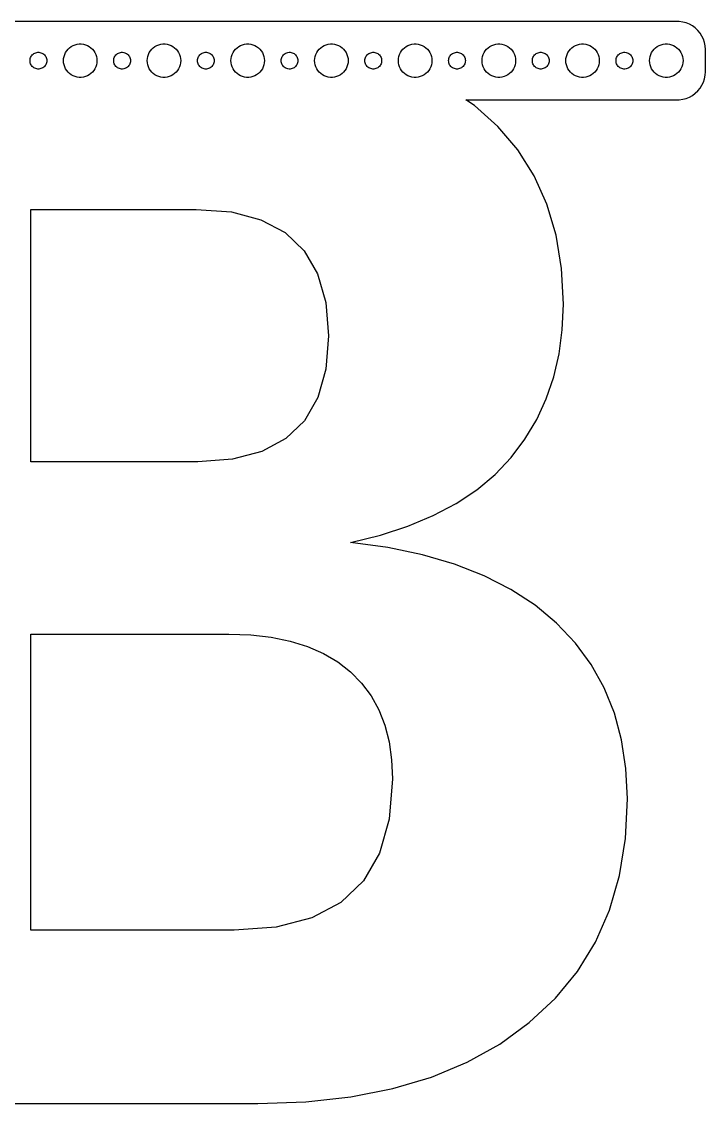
# Model space of a CAD drawing. Header units: metres. Extents: x -97 to 97, y -187 to 7.
# Drawn here: x -25.5 to 97, y -186.8 to 7 of the extents above; entities that cross this region are included whole.
import ezdxf

# ---------------------------------------------------------------- set-up
doc = ezdxf.new("R2010")
doc.units = ezdxf.units.M

msp = doc.modelspace()

# ---------------------------------------------------------------- linework, layer by layer
for p, q in [((92.3139, 6.99013), (-92.3139, 6.99013)), ((92.9369, 6.91142), (92.3139, 6.99013)), ((93.5451, 6.75528), (92.9369, 6.91142)), ((94.1289, 6.52412), (93.5451, 6.75528)), ((94.6791, 6.22163), (94.1289, 6.52412)), ((95.1871, 5.85255), (94.6791, 6.22163)), ((95.6448, 5.42273), (95.1871, 5.85255)), ((96.0451, 4.93892), (95.6448, 5.42273)), ((96.3815, 4.40877), (96.0451, 4.93892)), ((96.6489, 3.84062), (96.3815, 4.40877)), ((-17.427, 1.76335), (-17.1869, 2.05363)), ((-17.1869, 2.05363), (-16.9123, 2.31154)), ((-16.9123, 2.31154), (-16.6075, 2.53297)), ((-16.6075, 2.53297), (-16.2773, 2.71448)), ((-16.2773, 2.71448), (-15.927, 2.85316)), ((-15.927, 2.85316), (-15.5621, 2.94685)), ((-15.5621, 2.94685), (-15.1884, 2.99408)), ((-15.1884, 2.99408), (-14.8116, 2.99408)), ((-14.8116, 2.99408), (-14.4379, 2.94685)), ((-14.4379, 2.94685), (-14.0729, 2.85316)), ((-14.0729, 2.85316), (-13.7227, 2.71448)), ((-13.7227, 2.71448), (-13.3925, 2.53297)), ((-13.3925, 2.53297), (-13.0877, 2.31154)), ((-13.0877, 2.31154), (-12.8131, 2.05363)), ((-12.8131, 2.05363), (-12.5729, 1.76335)), ((-2.42705, 1.76335), (-2.1869, 2.05363)), ((-2.1869, 2.05363), (-1.91226, 2.31154)), ((-1.91226, 2.31154), (-1.60747, 2.53297)), ((-1.60747, 2.53297), (-1.27733, 2.71448)), ((-1.27733, 2.71448), (-0.927048, 2.85316)), ((-0.927048, 2.85316), (-0.562134, 2.94685)), ((-0.562134, 2.94685), (-0.18837, 2.99408)), ((-0.18837, 2.99408), (0.18837, 2.99408)), ((0.18837, 2.99408), (0.562134, 2.94685)), ((0.562134, 2.94685), (0.927048, 2.85316)), ((0.927048, 2.85316), (1.27733, 2.71448)), ((1.27733, 2.71448), (1.60747, 2.53297)), ((1.60747, 2.53297), (1.91226, 2.31154)), ((1.91226, 2.31154), (2.1869, 2.05363)), ((2.1869, 2.05363), (2.42705, 1.76335)), ((12.5729, 1.76335), (12.8131, 2.05363)), ((12.8131, 2.05363), (13.0877, 2.31154)), ((13.0877, 2.31154), (13.3925, 2.53297)), ((13.3925, 2.53297), (13.7227, 2.71448)), ((13.7227, 2.71448), (14.0729, 2.85316)), ((14.0729, 2.85316), (14.4379, 2.94685)), ((14.4379, 2.94685), (14.8116, 2.99408)), ((14.8116, 2.99408), (15.1884, 2.99408)), ((15.1884, 2.99408), (15.5621, 2.94685)), ((15.5621, 2.94685), (15.927, 2.85316)), ((15.927, 2.85316), (16.2773, 2.71448)), ((16.2773, 2.71448), (16.6075, 2.53297)), ((16.6075, 2.53297), (16.9123, 2.31154)), ((16.9123, 2.31154), (17.1869, 2.05363)), ((17.1869, 2.05363), (17.427, 1.76335)), ((27.5729, 1.76335), (27.8131, 2.05363)), ((27.8131, 2.05363), (28.0877, 2.31154)), ((28.0877, 2.31154), (28.3925, 2.53297)), ((28.3925, 2.53297), (28.7227, 2.71448)), ((28.7227, 2.71448), (29.0729, 2.85316)), ((29.0729, 2.85316), (29.4379, 2.94685)), ((29.4379, 2.94685), (29.8116, 2.99408)), ((29.8116, 2.99408), (30.1884, 2.99408)), ((30.1884, 2.99408), (30.5621, 2.94685)), ((30.5621, 2.94685), (30.927, 2.85316)), ((30.927, 2.85316), (31.2773, 2.71448)), ((31.2773, 2.71448), (31.6075, 2.53297)), ((31.6075, 2.53297), (31.9123, 2.31154)), ((31.9123, 2.31154), (32.1869, 2.05363)), ((32.1869, 2.05363), (32.427, 1.76335)), ((42.5729, 1.76335), (42.8131, 2.05363)), ((42.8131, 2.05363), (43.0877, 2.31154)), ((43.0877, 2.31154), (43.3925, 2.53297)), ((43.3925, 2.53297), (43.7227, 2.71448)), ((43.7227, 2.71448), (44.0729, 2.85316)), ((44.0729, 2.85316), (44.4379, 2.94685)), ((44.4379, 2.94685), (44.8116, 2.99408)), ((44.8116, 2.99408), (45.1884, 2.99408)), ((45.1884, 2.99408), (45.5621, 2.94685)), ((45.5621, 2.94685), (45.927, 2.85316)), ((45.927, 2.85316), (46.2773, 2.71448)), ((46.2773, 2.71448), (46.6075, 2.53297)), ((46.6075, 2.53297), (46.9123, 2.31154)), ((46.9123, 2.31154), (47.1869, 2.05363)), ((47.1869, 2.05363), (47.427, 1.76335)), ((57.5729, 1.76335), (57.8131, 2.05363)), ((57.8131, 2.05363), (58.0877, 2.31154)), ((58.0877, 2.31154), (58.3925, 2.53297)), ((58.3925, 2.53297), (58.7227, 2.71448)), ((58.7227, 2.71448), (59.0729, 2.85316)), ((59.0729, 2.85316), (59.4379, 2.94685)), ((59.4379, 2.94685), (59.8116, 2.99408)), ((59.8116, 2.99408), (60.1884, 2.99408)), ((60.1884, 2.99408), (60.5621, 2.94685)), ((60.5621, 2.94685), (60.927, 2.85316)), ((60.927, 2.85316), (61.2773, 2.71448)), ((61.2773, 2.71448), (61.6075, 2.53297)), ((61.6075, 2.53297), (61.9123, 2.31154)), ((61.9123, 2.31154), (62.1869, 2.05363)), ((62.1869, 2.05363), (62.427, 1.76335)), ((72.573, 1.76335), (72.8131, 2.05363)), ((72.8131, 2.05363), (73.0877, 2.31154)), ((73.0877, 2.31154), (73.3925, 2.53297)), ((73.3925, 2.53297), (73.7227, 2.71448)), ((73.7227, 2.71448), (74.073, 2.85316)), ((74.073, 2.85316), (74.4379, 2.94685)), ((74.4379, 2.94685), (74.8116, 2.99408)), ((74.8116, 2.99408), (75.1884, 2.99408)), ((75.1884, 2.99408), (75.5621, 2.94685)), ((75.5621, 2.94685), (75.927, 2.85316)), ((75.927, 2.85316), (76.2773, 2.71448)), ((76.2773, 2.71448), (76.6075, 2.53297)), ((76.6075, 2.53297), (76.9123, 2.31154)), ((76.9123, 2.31154), (77.1869, 2.05363)), ((77.1869, 2.05363), (77.427, 1.76335)), ((87.573, 1.76335), (87.8131, 2.05363)), ((87.8131, 2.05363), (88.0877, 2.31154)), ((88.0877, 2.31154), (88.3925, 2.53297)), ((88.3925, 2.53297), (88.7227, 2.71448)), ((88.7227, 2.71448), (89.073, 2.85316)), ((89.073, 2.85316), (89.4379, 2.94685)), ((89.4379, 2.94685), (89.8116, 2.99408)), ((89.8116, 2.99408), (90.1884, 2.99408)), ((90.1884, 2.99408), (90.5621, 2.94685)), ((90.5621, 2.94685), (90.927, 2.85316)), ((90.927, 2.85316), (91.2773, 2.71448)), ((91.2773, 2.71448), (91.6075, 2.53297)), ((91.6075, 2.53297), (91.9123, 2.31154)), ((91.9123, 2.31154), (92.1869, 2.05363)), ((92.1869, 2.05363), (92.427, 1.76335)), ((96.8429, 3.24344), (96.6489, 3.84062)), ((96.9606, 2.62666), (96.8429, 3.24344)), ((97, 2), (96.9606, 2.62666)), ((97, -2), (97, 2)), ((-24, 0), (-23.9882, 0.187988)), ((-23.9882, -0.187988), (-24, 0)), ((-23.9882, 0.187988), (-23.9529, 0.373032)), ((-23.9529, 0.373032), (-23.8947, 0.552185)), ((-23.8947, 0.552185), (-23.8145, 0.722626)), ((-23.8145, 0.722626), (-23.7135, 0.881668)), ((-23.7135, 0.881668), (-23.5934, 1.02681)), ((-23.5934, 1.02681), (-23.4561, 1.15576)), ((-23.4561, 1.15576), (-23.3037, 1.26648)), ((-23.3037, 1.26648), (-23.1387, 1.35724)), ((-23.1387, 1.35724), (-22.9635, 1.42657)), ((-22.9635, 1.42657), (-22.7811, 1.47342)), ((-22.7811, 1.47342), (-22.5942, 1.49704)), ((-22.5942, 1.49704), (-22.4058, 1.49704)), ((-22.4058, 1.49704), (-22.2189, 1.47342)), ((-22.2189, 1.47342), (-22.0365, 1.42657)), ((-22.0365, 1.42657), (-21.8613, 1.35724)), ((-21.8613, 1.35724), (-21.6963, 1.26648)), ((-21.6963, 1.26648), (-21.5439, 1.15576)), ((-21.5439, 1.15576), (-21.4065, 1.02681)), ((-21.4065, 1.02681), (-21.2865, 0.881668)), ((-21.2865, 0.881668), (-21.1855, 0.722626)), ((-21.1855, 0.722626), (-21.1053, 0.552185)), ((-21.1053, 0.552185), (-21.0471, 0.373032)), ((-21.0471, 0.373032), (-21.0118, 0.187988)), ((-21.0118, 0.187988), (-21, 0)), ((-21, 0), (-21.0118, -0.187988)), ((-18, 0), (-17.9763, 0.375992)), ((-17.9763, -0.375992), (-18, 0)), ((-17.9763, 0.375992), (-17.9057, 0.746063)), ((-17.9057, 0.746063), (-17.7893, 1.10437)), ((-17.7893, 1.10437), (-17.6289, 1.44525)), ((-17.6289, 1.44525), (-17.427, 1.76335)), ((-12.5729, 1.76335), (-12.3711, 1.44525)), ((-12.3711, 1.44525), (-12.2107, 1.10437)), ((-12.2107, 1.10437), (-12.0942, 0.746063)), ((-12.0942, 0.746063), (-12.0237, 0.375992)), ((-12.0237, 0.375992), (-12, 0)), ((-12, 0), (-12.0237, -0.375992)), ((-9, 0), (-8.98816, 0.187988)), ((-8.98816, -0.187988), (-9, 0)), ((-8.98816, 0.187988), (-8.95287, 0.373032)), ((-8.95287, 0.373032), (-8.89465, 0.552185)), ((-8.89465, 0.552185), (-8.81445, 0.722626)), ((-8.81445, 0.722626), (-8.71352, 0.881668)), ((-8.71352, 0.881668), (-8.59344, 1.02681)), ((-8.59344, 1.02681), (-8.45613, 1.15576)), ((-8.45613, 1.15576), (-8.30373, 1.26648)), ((-8.30373, 1.26648), (-8.13866, 1.35724)), ((-8.13866, 1.35724), (-7.96352, 1.42657)), ((-7.96352, 1.42657), (-7.78107, 1.47342)), ((-7.78107, 1.47342), (-7.59418, 1.49704)), ((-7.59418, 1.49704), (-7.40581, 1.49704)), ((-7.40581, 1.49704), (-7.21892, 1.47342)), ((-7.21892, 1.47342), (-7.03647, 1.42657)), ((-7.03647, 1.42657), (-6.86133, 1.35724)), ((-6.86133, 1.35724), (-6.69626, 1.26648)), ((-6.69626, 1.26648), (-6.54385, 1.15576)), ((-6.54385, 1.15576), (-6.40654, 1.02681)), ((-6.40654, 1.02681), (-6.28647, 0.881668)), ((-6.28647, 0.881668), (-6.18553, 0.722626)), ((-6.18553, 0.722626), (-6.10533, 0.552185)), ((-6.10533, 0.552185), (-6.04712, 0.373032)), ((-6.04712, 0.373032), (-6.01183, 0.187988)), ((-6.01183, 0.187988), (-6, 0)), ((-6, 0), (-6.01183, -0.187988)), ((-3, 0), (-2.97633, 0.375992)), ((-2.97633, -0.375992), (-3, 0)), ((-2.97633, 0.375992), (-2.90575, 0.746063)), ((-2.90575, 0.746063), (-2.78932, 1.10437)), ((-2.78932, 1.10437), (-2.62891, 1.44525)), ((-2.62891, 1.44525), (-2.42705, 1.76335)), ((2.42705, 1.76335), (2.62891, 1.44525)), ((2.62891, 1.44525), (2.78932, 1.10437)), ((2.78932, 1.10437), (2.90575, 0.746063)), ((2.90575, 0.746063), (2.97633, 0.375992)), ((2.97633, 0.375992), (3, 0)), ((3, 0), (2.97633, -0.375992)), ((6, 0), (6.01183, 0.187988)), ((6.01183, -0.187988), (6, 0)), ((6.01183, 0.187988), (6.04712, 0.373032)), ((6.04712, 0.373032), (6.10533, 0.552185)), ((6.10533, 0.552185), (6.18553, 0.722626)), ((6.18553, 0.722626), (6.28647, 0.881668)), ((6.28647, 0.881668), (6.40654, 1.02681)), ((6.40654, 1.02681), (6.54385, 1.15576)), ((6.54385, 1.15576), (6.69626, 1.26648)), ((6.69626, 1.26648), (6.86133, 1.35724)), ((6.86133, 1.35724), (7.03647, 1.42657)), ((7.03647, 1.42657), (7.21892, 1.47342)), ((7.21892, 1.47342), (7.40581, 1.49704)), ((7.40581, 1.49704), (7.59418, 1.49704)), ((7.59418, 1.49704), (7.78107, 1.47342)), ((7.78107, 1.47342), (7.96352, 1.42657)), ((7.96352, 1.42657), (8.13866, 1.35724)), ((8.13866, 1.35724), (8.30373, 1.26648)), ((8.30373, 1.26648), (8.45613, 1.15576)), ((8.45613, 1.15576), (8.59344, 1.02681)), ((8.59344, 1.02681), (8.71352, 0.881668)), ((8.71352, 0.881668), (8.81445, 0.722626)), ((8.81445, 0.722626), (8.89465, 0.552185)), ((8.89465, 0.552185), (8.95287, 0.373032)), ((8.95287, 0.373032), (8.98816, 0.187988)), ((8.98816, 0.187988), (9, 0)), ((9, 0), (8.98816, -0.187988)), ((12, 0), (12.0237, 0.375992)), ((12.0237, -0.375992), (12, 0)), ((12.0237, 0.375992), (12.0942, 0.746063)), ((12.0942, 0.746063), (12.2107, 1.10437)), ((12.2107, 1.10437), (12.3711, 1.44525)), ((12.3711, 1.44525), (12.5729, 1.76335)), ((17.427, 1.76335), (17.6289, 1.44525)), ((17.6289, 1.44525), (17.7893, 1.10437)), ((17.7893, 1.10437), (17.9057, 0.746063)), ((17.9057, 0.746063), (17.9763, 0.375992)), ((17.9763, 0.375992), (18, 0)), ((18, 0), (17.9763, -0.375992)), ((21, 0), (21.0118, 0.187988)), ((21.0118, -0.187988), (21, 0)), ((21.0118, 0.187988), (21.0471, 0.373032)), ((21.0471, 0.373032), (21.1053, 0.552185)), ((21.1053, 0.552185), (21.1855, 0.722626)), ((21.1855, 0.722626), (21.2865, 0.881668)), ((21.2865, 0.881668), (21.4065, 1.02681)), ((21.4065, 1.02681), (21.5439, 1.15576)), ((21.5439, 1.15576), (21.6963, 1.26648)), ((21.6963, 1.26648), (21.8613, 1.35724)), ((21.8613, 1.35724), (22.0365, 1.42657)), ((22.0365, 1.42657), (22.2189, 1.47342)), ((22.2189, 1.47342), (22.4058, 1.49704)), ((22.4058, 1.49704), (22.5942, 1.49704)), ((22.5942, 1.49704), (22.7811, 1.47342)), ((22.7811, 1.47342), (22.9635, 1.42657)), ((22.9635, 1.42657), (23.1387, 1.35724)), ((23.1387, 1.35724), (23.3037, 1.26648)), ((23.3037, 1.26648), (23.4561, 1.15576)), ((23.4561, 1.15576), (23.5934, 1.02681)), ((23.5934, 1.02681), (23.7135, 0.881668)), ((23.7135, 0.881668), (23.8145, 0.722626)), ((23.8145, 0.722626), (23.8947, 0.552185)), ((23.8947, 0.552185), (23.9529, 0.373032)), ((23.9529, 0.373032), (23.9882, 0.187988)), ((23.9882, 0.187988), (24, 0)), ((24, 0), (23.9882, -0.187988)), ((27, 0), (27.0237, 0.375992)), ((27.0237, -0.375992), (27, 0)), ((27.0237, 0.375992), (27.0942, 0.746063)), ((27.0942, 0.746063), (27.2107, 1.10437)), ((27.2107, 1.10437), (27.3711, 1.44525)), ((27.3711, 1.44525), (27.5729, 1.76335)), ((32.427, 1.76335), (32.6289, 1.44525)), ((32.6289, 1.44525), (32.7893, 1.10437)), ((32.7893, 1.10437), (32.9057, 0.746063)), ((32.9057, 0.746063), (32.9763, 0.375992)), ((32.9763, 0.375992), (33, 0)), ((33, 0), (32.9763, -0.375992)), ((36, 0), (36.0118, 0.187988)), ((36.0118, -0.187988), (36, 0)), ((36.0118, 0.187988), (36.0471, 0.373032)), ((36.0471, 0.373032), (36.1053, 0.552185)), ((36.1053, 0.552185), (36.1855, 0.722626)), ((36.1855, 0.722626), (36.2865, 0.881668)), ((36.2865, 0.881668), (36.4065, 1.02681)), ((36.4065, 1.02681), (36.5439, 1.15576)), ((36.5439, 1.15576), (36.6963, 1.26648)), ((36.6963, 1.26648), (36.8613, 1.35724)), ((36.8613, 1.35724), (37.0365, 1.42657)), ((37.0365, 1.42657), (37.2189, 1.47342)), ((37.2189, 1.47342), (37.4058, 1.49704)), ((37.4058, 1.49704), (37.5942, 1.49704)), ((37.5942, 1.49704), (37.7811, 1.47342)), ((37.7811, 1.47342), (37.9635, 1.42657)), ((37.9635, 1.42657), (38.1387, 1.35724)), ((38.1387, 1.35724), (38.3037, 1.26648)), ((38.3037, 1.26648), (38.4561, 1.15576)), ((38.4561, 1.15576), (38.5934, 1.02681)), ((38.5934, 1.02681), (38.7135, 0.881668)), ((38.7135, 0.881668), (38.8145, 0.722626)), ((38.8145, 0.722626), (38.8947, 0.552185)), ((38.8947, 0.552185), (38.9529, 0.373032)), ((38.9529, 0.373032), (38.9882, 0.187988)), ((38.9882, 0.187988), (39, 0)), ((39, 0), (38.9882, -0.187988)), ((42, 0), (42.0237, 0.375992)), ((42.0237, -0.375992), (42, 0)), ((42.0237, 0.375992), (42.0942, 0.746063)), ((42.0942, 0.746063), (42.2107, 1.10437)), ((42.2107, 1.10437), (42.3711, 1.44525)), ((42.3711, 1.44525), (42.5729, 1.76335)), ((47.427, 1.76335), (47.6289, 1.44525)), ((47.6289, 1.44525), (47.7893, 1.10437)), ((47.7893, 1.10437), (47.9057, 0.746063)), ((47.9057, 0.746063), (47.9763, 0.375992)), ((47.9763, 0.375992), (48, 0)), ((48, 0), (47.9763, -0.375992)), ((51, 0), (51.0118, 0.187988)), ((51.0118, -0.187988), (51, 0)), ((51.0118, 0.187988), (51.0471, 0.373032)), ((51.0471, 0.373032), (51.1053, 0.552185)), ((51.1053, 0.552185), (51.1855, 0.722626)), ((51.1855, 0.722626), (51.2865, 0.881668)), ((51.2865, 0.881668), (51.4065, 1.02681)), ((51.4065, 1.02681), (51.5439, 1.15576)), ((51.5439, 1.15576), (51.6963, 1.26648)), ((51.6963, 1.26648), (51.8613, 1.35724)), ((51.8613, 1.35724), (52.0365, 1.42657)), ((52.0365, 1.42657), (52.2189, 1.47342)), ((52.2189, 1.47342), (52.4058, 1.49704)), ((52.4058, 1.49704), (52.5942, 1.49704)), ((52.5942, 1.49704), (52.7811, 1.47342)), ((52.7811, 1.47342), (52.9635, 1.42657)), ((52.9635, 1.42657), (53.1387, 1.35724)), ((53.1387, 1.35724), (53.3037, 1.26648)), ((53.3037, 1.26648), (53.4561, 1.15576)), ((53.4561, 1.15576), (53.5934, 1.02681)), ((53.5934, 1.02681), (53.7135, 0.881668)), ((53.7135, 0.881668), (53.8145, 0.722626)), ((53.8145, 0.722626), (53.8947, 0.552185)), ((53.8947, 0.552185), (53.9529, 0.373032)), ((53.9529, 0.373032), (53.9882, 0.187988)), ((53.9882, 0.187988), (54, 0)), ((54, 0), (53.9882, -0.187988)), ((57, 0), (57.0237, 0.375992)), ((57.0237, -0.375992), (57, 0)), ((57.0237, 0.375992), (57.0942, 0.746063)), ((57.0942, 0.746063), (57.2107, 1.10437)), ((57.2107, 1.10437), (57.3711, 1.44525)), ((57.3711, 1.44525), (57.5729, 1.76335)), ((62.427, 1.76335), (62.6289, 1.44525)), ((62.6289, 1.44525), (62.7893, 1.10437)), ((62.7893, 1.10437), (62.9057, 0.746063)), ((62.9057, 0.746063), (62.9763, 0.375992)), ((62.9763, 0.375992), (63, 0)), ((63, 0), (62.9763, -0.375992)), ((66, 0), (66.0118, 0.187988)), ((66.0118, -0.187988), (66, 0)), ((66.0118, 0.187988), (66.0471, 0.373032)), ((66.0471, 0.373032), (66.1053, 0.552185)), ((66.1053, 0.552185), (66.1855, 0.722626)), ((66.1855, 0.722626), (66.2865, 0.881668)), ((66.2865, 0.881668), (66.4065, 1.02681)), ((66.4065, 1.02681), (66.5439, 1.15576)), ((66.5439, 1.15576), (66.6963, 1.26648)), ((66.6963, 1.26648), (66.8613, 1.35724)), ((66.8613, 1.35724), (67.0365, 1.42657)), ((67.0365, 1.42657), (67.2189, 1.47342)), ((67.2189, 1.47342), (67.4058, 1.49704)), ((67.4058, 1.49704), (67.5942, 1.49704)), ((67.5942, 1.49704), (67.7811, 1.47342)), ((67.7811, 1.47342), (67.9635, 1.42657)), ((67.9635, 1.42657), (68.1387, 1.35724)), ((68.1387, 1.35724), (68.3037, 1.26648)), ((68.3037, 1.26648), (68.4561, 1.15576)), ((68.4561, 1.15576), (68.5934, 1.02681)), ((68.5934, 1.02681), (68.7135, 0.881668)), ((68.7135, 0.881668), (68.8145, 0.722626)), ((68.8145, 0.722626), (68.8947, 0.552185)), ((68.8947, 0.552185), (68.9529, 0.373032)), ((68.9529, 0.373032), (68.9882, 0.187988)), ((68.9882, 0.187988), (69, 0)), ((69, 0), (68.9882, -0.187988)), ((72, 0), (72.0237, 0.375992)), ((72.0237, -0.375992), (72, 0)), ((72.0237, 0.375992), (72.0943, 0.746063)), ((72.0943, 0.746063), (72.2107, 1.10437)), ((72.2107, 1.10437), (72.3711, 1.44525)), ((72.3711, 1.44525), (72.573, 1.76335)), ((77.427, 1.76335), (77.6289, 1.44525)), ((77.6289, 1.44525), (77.7893, 1.10437)), ((77.7893, 1.10437), (77.9057, 0.746063)), ((77.9057, 0.746063), (77.9763, 0.375992)), ((77.9763, 0.375992), (78, 0)), ((78, 0), (77.9763, -0.375992)), ((81, 0), (81.0118, 0.187988)), ((81.0118, -0.187988), (81, 0)), ((81.0118, 0.187988), (81.0471, 0.373032)), ((81.0471, 0.373032), (81.1053, 0.552185)), ((81.1053, 0.552185), (81.1855, 0.722626)), ((81.1855, 0.722626), (81.2865, 0.881668)), ((81.2865, 0.881668), (81.4065, 1.02681)), ((81.4065, 1.02681), (81.5439, 1.15576)), ((81.5439, 1.15576), (81.6963, 1.26648)), ((81.6963, 1.26648), (81.8613, 1.35724)), ((81.8613, 1.35724), (82.0365, 1.42657)), ((82.0365, 1.42657), (82.2189, 1.47342)), ((82.2189, 1.47342), (82.4058, 1.49704)), ((82.4058, 1.49704), (82.5942, 1.49704)), ((82.5942, 1.49704), (82.7811, 1.47342)), ((82.7811, 1.47342), (82.9635, 1.42657)), ((82.9635, 1.42657), (83.1387, 1.35724)), ((83.1387, 1.35724), (83.3037, 1.26648)), ((83.3037, 1.26648), (83.4561, 1.15576)), ((83.4561, 1.15576), (83.5934, 1.02681)), ((83.5934, 1.02681), (83.7135, 0.881668)), ((83.7135, 0.881668), (83.8145, 0.722626)), ((83.8145, 0.722626), (83.8947, 0.552185)), ((83.8947, 0.552185), (83.9529, 0.373032)), ((83.9529, 0.373032), (83.9882, 0.187988)), ((83.9882, 0.187988), (84, 0)), ((84, 0), (83.9882, -0.187988)), ((87, 0), (87.0237, 0.375992)), ((87.0237, -0.375992), (87, 0)), ((87.0237, 0.375992), (87.0943, 0.746063)), ((87.0943, 0.746063), (87.2107, 1.10437)), ((87.2107, 1.10437), (87.3711, 1.44525)), ((87.3711, 1.44525), (87.573, 1.76335)), ((92.427, 1.76335), (92.6289, 1.44525)), ((92.6289, 1.44525), (92.7893, 1.10437)), ((92.7893, 1.10437), (92.9057, 0.746063)), ((92.9057, 0.746063), (92.9763, 0.375992)), ((92.9763, 0.375992), (93, 0)), ((93, 0), (92.9763, -0.375992)), ((-23.9529, -0.373032), (-23.9882, -0.187988)), ((-23.8947, -0.552185), (-23.9529, -0.373032)), ((-23.8145, -0.722626), (-23.8947, -0.552185)), ((-23.7135, -0.881668), (-23.8145, -0.722626)), ((-23.5934, -1.02681), (-23.7135, -0.881668)), ((-23.4561, -1.15576), (-23.5934, -1.02681)), ((-23.3037, -1.26648), (-23.4561, -1.15576)), ((-23.1387, -1.35724), (-23.3037, -1.26648)), ((-22.9635, -1.42657), (-23.1387, -1.35724)), ((-22.7811, -1.47342), (-22.9635, -1.42657)), ((-22.5942, -1.49704), (-22.7811, -1.47342)), ((-22.4058, -1.49704), (-22.5942, -1.49704)), ((-22.2189, -1.47342), (-22.4058, -1.49704)), ((-22.0365, -1.42657), (-22.2189, -1.47342)), ((-21.8613, -1.35724), (-22.0365, -1.42657)), ((-21.6963, -1.26648), (-21.8613, -1.35724)), ((-21.5439, -1.15576), (-21.6963, -1.26648)), ((-21.4065, -1.02681), (-21.5439, -1.15576)), ((-21.2865, -0.881668), (-21.4065, -1.02681)), ((-21.1855, -0.722626), (-21.2865, -0.881668)), ((-21.1053, -0.552185), (-21.1855, -0.722626)), ((-21.0471, -0.373032), (-21.1053, -0.552185)), ((-21.0118, -0.187988), (-21.0471, -0.373032)), ((-17.9057, -0.746063), (-17.9763, -0.375992)), ((-17.7893, -1.10437), (-17.9057, -0.746063)), ((-17.6289, -1.44525), (-17.7893, -1.10437)), ((-17.427, -1.76335), (-17.6289, -1.44525)), ((-17.1869, -2.05363), (-17.427, -1.76335)), ((-12.5729, -1.76335), (-12.8131, -2.05363)), ((-12.3711, -1.44525), (-12.5729, -1.76335)), ((-12.2107, -1.10437), (-12.3711, -1.44525)), ((-12.0942, -0.746063), (-12.2107, -1.10437)), ((-12.0237, -0.375992), (-12.0942, -0.746063)), ((-8.95287, -0.373032), (-8.98816, -0.187988)), ((-8.89465, -0.552185), (-8.95287, -0.373032)), ((-8.81445, -0.722626), (-8.89465, -0.552185)), ((-8.71352, -0.881668), (-8.81445, -0.722626)), ((-8.59344, -1.02681), (-8.71352, -0.881668)), ((-8.45613, -1.15576), (-8.59344, -1.02681)), ((-8.30373, -1.26648), (-8.45613, -1.15576)), ((-8.13866, -1.35724), (-8.30373, -1.26648)), ((-7.96352, -1.42657), (-8.13866, -1.35724)), ((-7.78107, -1.47342), (-7.96352, -1.42657)), ((-7.59418, -1.49704), (-7.78107, -1.47342)), ((-7.40581, -1.49704), (-7.59418, -1.49704)), ((-7.21892, -1.47342), (-7.40581, -1.49704)), ((-7.03647, -1.42657), (-7.21892, -1.47342)), ((-6.86133, -1.35724), (-7.03647, -1.42657)), ((-6.69626, -1.26648), (-6.86133, -1.35724)), ((-6.54385, -1.15576), (-6.69626, -1.26648)), ((-6.40654, -1.02681), (-6.54385, -1.15576)), ((-6.28647, -0.881668), (-6.40654, -1.02681)), ((-6.18553, -0.722626), (-6.28647, -0.881668)), ((-6.10533, -0.552185), (-6.18553, -0.722626)), ((-6.04712, -0.373032), (-6.10533, -0.552185)), ((-6.01183, -0.187988), (-6.04712, -0.373032)), ((-2.90575, -0.746063), (-2.97633, -0.375992)), ((-2.78932, -1.10437), (-2.90575, -0.746063)), ((-2.62891, -1.44525), (-2.78932, -1.10437)), ((-2.42705, -1.76335), (-2.62891, -1.44525)), ((-2.1869, -2.05363), (-2.42705, -1.76335)), ((2.42705, -1.76335), (2.1869, -2.05363)), ((2.62891, -1.44525), (2.42705, -1.76335)), ((2.78932, -1.10437), (2.62891, -1.44525)), ((2.90575, -0.746063), (2.78932, -1.10437)), ((2.97633, -0.375992), (2.90575, -0.746063)), ((6.04712, -0.373032), (6.01183, -0.187988)), ((6.10533, -0.552185), (6.04712, -0.373032)), ((6.18553, -0.722626), (6.10533, -0.552185)), ((6.28647, -0.881668), (6.18553, -0.722626)), ((6.40654, -1.02681), (6.28647, -0.881668)), ((6.54385, -1.15576), (6.40654, -1.02681)), ((6.69626, -1.26648), (6.54385, -1.15576)), ((6.86133, -1.35724), (6.69626, -1.26648)), ((7.03647, -1.42657), (6.86133, -1.35724)), ((7.21892, -1.47342), (7.03647, -1.42657)), ((7.40581, -1.49704), (7.21892, -1.47342)), ((7.59418, -1.49704), (7.40581, -1.49704)), ((7.78107, -1.47342), (7.59418, -1.49704)), ((7.96352, -1.42657), (7.78107, -1.47342)), ((8.13866, -1.35724), (7.96352, -1.42657)), ((8.30373, -1.26648), (8.13866, -1.35724)), ((8.45613, -1.15576), (8.30373, -1.26648)), ((8.59344, -1.02681), (8.45613, -1.15576)), ((8.71352, -0.881668), (8.59344, -1.02681)), ((8.81445, -0.722626), (8.71352, -0.881668)), ((8.89465, -0.552185), (8.81445, -0.722626)), ((8.95287, -0.373032), (8.89465, -0.552185)), ((8.98816, -0.187988), (8.95287, -0.373032)), ((12.0942, -0.746063), (12.0237, -0.375992)), ((12.2107, -1.10437), (12.0942, -0.746063)), ((12.3711, -1.44525), (12.2107, -1.10437)), ((12.5729, -1.76335), (12.3711, -1.44525)), ((12.8131, -2.05363), (12.5729, -1.76335)), ((17.427, -1.76335), (17.1869, -2.05363)), ((17.6289, -1.44525), (17.427, -1.76335)), ((17.7893, -1.10437), (17.6289, -1.44525)), ((17.9057, -0.746063), (17.7893, -1.10437)), ((17.9763, -0.375992), (17.9057, -0.746063)), ((21.0471, -0.373032), (21.0118, -0.187988)), ((21.1053, -0.552185), (21.0471, -0.373032)), ((21.1855, -0.722626), (21.1053, -0.552185)), ((21.2865, -0.881668), (21.1855, -0.722626)), ((21.4065, -1.02681), (21.2865, -0.881668)), ((21.5439, -1.15576), (21.4065, -1.02681)), ((21.6963, -1.26648), (21.5439, -1.15576)), ((21.8613, -1.35724), (21.6963, -1.26648)), ((22.0365, -1.42657), (21.8613, -1.35724)), ((22.2189, -1.47342), (22.0365, -1.42657)), ((22.4058, -1.49704), (22.2189, -1.47342)), ((22.5942, -1.49704), (22.4058, -1.49704)), ((22.7811, -1.47342), (22.5942, -1.49704)), ((22.9635, -1.42657), (22.7811, -1.47342)), ((23.1387, -1.35724), (22.9635, -1.42657)), ((23.3037, -1.26648), (23.1387, -1.35724)), ((23.4561, -1.15576), (23.3037, -1.26648)), ((23.5934, -1.02681), (23.4561, -1.15576)), ((23.7135, -0.881668), (23.5934, -1.02681)), ((23.8145, -0.722626), (23.7135, -0.881668)), ((23.8947, -0.552185), (23.8145, -0.722626)), ((23.9529, -0.373032), (23.8947, -0.552185)), ((23.9882, -0.187988), (23.9529, -0.373032)), ((27.0942, -0.746063), (27.0237, -0.375992)), ((27.2107, -1.10437), (27.0942, -0.746063)), ((27.3711, -1.44525), (27.2107, -1.10437)), ((27.5729, -1.76335), (27.3711, -1.44525)), ((27.8131, -2.05363), (27.5729, -1.76335)), ((32.427, -1.76335), (32.1869, -2.05363)), ((32.6289, -1.44525), (32.427, -1.76335)), ((32.7893, -1.10437), (32.6289, -1.44525)), ((32.9057, -0.746063), (32.7893, -1.10437)), ((32.9763, -0.375992), (32.9057, -0.746063)), ((36.0471, -0.373032), (36.0118, -0.187988)), ((36.1053, -0.552185), (36.0471, -0.373032)), ((36.1855, -0.722626), (36.1053, -0.552185)), ((36.2865, -0.881668), (36.1855, -0.722626)), ((36.4065, -1.02681), (36.2865, -0.881668)), ((36.5439, -1.15576), (36.4065, -1.02681)), ((36.6963, -1.26648), (36.5439, -1.15576)), ((36.8613, -1.35724), (36.6963, -1.26648)), ((37.0365, -1.42657), (36.8613, -1.35724)), ((37.2189, -1.47342), (37.0365, -1.42657)), ((37.4058, -1.49704), (37.2189, -1.47342)), ((37.5942, -1.49704), (37.4058, -1.49704)), ((37.7811, -1.47342), (37.5942, -1.49704)), ((37.9635, -1.42657), (37.7811, -1.47342)), ((38.1387, -1.35724), (37.9635, -1.42657)), ((38.3037, -1.26648), (38.1387, -1.35724)), ((38.4561, -1.15576), (38.3037, -1.26648)), ((38.5934, -1.02681), (38.4561, -1.15576)), ((38.7135, -0.881668), (38.5934, -1.02681)), ((38.8145, -0.722626), (38.7135, -0.881668)), ((38.8947, -0.552185), (38.8145, -0.722626)), ((38.9529, -0.373032), (38.8947, -0.552185)), ((38.9882, -0.187988), (38.9529, -0.373032)), ((42.0942, -0.746063), (42.0237, -0.375992)), ((42.2107, -1.10437), (42.0942, -0.746063)), ((42.3711, -1.44525), (42.2107, -1.10437)), ((42.5729, -1.76335), (42.3711, -1.44525)), ((42.8131, -2.05363), (42.5729, -1.76335)), ((47.427, -1.76335), (47.1869, -2.05363)), ((47.6289, -1.44525), (47.427, -1.76335)), ((47.7893, -1.10437), (47.6289, -1.44525)), ((47.9057, -0.746063), (47.7893, -1.10437)), ((47.9763, -0.375992), (47.9057, -0.746063)), ((51.0471, -0.373032), (51.0118, -0.187988)), ((51.1053, -0.552185), (51.0471, -0.373032)), ((51.1855, -0.722626), (51.1053, -0.552185)), ((51.2865, -0.881668), (51.1855, -0.722626)), ((51.4065, -1.02681), (51.2865, -0.881668)), ((51.5439, -1.15576), (51.4065, -1.02681)), ((51.6963, -1.26648), (51.5439, -1.15576)), ((51.8613, -1.35724), (51.6963, -1.26648)), ((52.0365, -1.42657), (51.8613, -1.35724)), ((52.2189, -1.47342), (52.0365, -1.42657)), ((52.4058, -1.49704), (52.2189, -1.47342)), ((52.5942, -1.49704), (52.4058, -1.49704)), ((52.7811, -1.47342), (52.5942, -1.49704)), ((52.9635, -1.42657), (52.7811, -1.47342)), ((53.1387, -1.35724), (52.9635, -1.42657)), ((53.3037, -1.26648), (53.1387, -1.35724)), ((53.4561, -1.15576), (53.3037, -1.26648)), ((53.5934, -1.02681), (53.4561, -1.15576)), ((53.7135, -0.881668), (53.5934, -1.02681)), ((53.8145, -0.722626), (53.7135, -0.881668)), ((53.8947, -0.552185), (53.8145, -0.722626)), ((53.9529, -0.373032), (53.8947, -0.552185)), ((53.9882, -0.187988), (53.9529, -0.373032)), ((57.0942, -0.746063), (57.0237, -0.375992)), ((57.2107, -1.10437), (57.0942, -0.746063)), ((57.3711, -1.44525), (57.2107, -1.10437)), ((57.5729, -1.76335), (57.3711, -1.44525)), ((57.8131, -2.05363), (57.5729, -1.76335)), ((62.427, -1.76335), (62.1869, -2.05363)), ((62.6289, -1.44525), (62.427, -1.76335)), ((62.7893, -1.10437), (62.6289, -1.44525)), ((62.9057, -0.746063), (62.7893, -1.10437)), ((62.9763, -0.375992), (62.9057, -0.746063)), ((66.0471, -0.373032), (66.0118, -0.187988)), ((66.1053, -0.552185), (66.0471, -0.373032)), ((66.1855, -0.722626), (66.1053, -0.552185)), ((66.2865, -0.881668), (66.1855, -0.722626)), ((66.4065, -1.02681), (66.2865, -0.881668)), ((66.5439, -1.15576), (66.4065, -1.02681)), ((66.6963, -1.26648), (66.5439, -1.15576)), ((66.8613, -1.35724), (66.6963, -1.26648)), ((67.0365, -1.42657), (66.8613, -1.35724)), ((67.2189, -1.47342), (67.0365, -1.42657)), ((67.4058, -1.49704), (67.2189, -1.47342)), ((67.5942, -1.49704), (67.4058, -1.49704)), ((67.7811, -1.47342), (67.5942, -1.49704)), ((67.9635, -1.42657), (67.7811, -1.47342)), ((68.1387, -1.35724), (67.9635, -1.42657)), ((68.3037, -1.26648), (68.1387, -1.35724)), ((68.4561, -1.15576), (68.3037, -1.26648)), ((68.5934, -1.02681), (68.4561, -1.15576)), ((68.7135, -0.881668), (68.5934, -1.02681)), ((68.8145, -0.722626), (68.7135, -0.881668)), ((68.8947, -0.552185), (68.8145, -0.722626)), ((68.9529, -0.373032), (68.8947, -0.552185)), ((68.9882, -0.187988), (68.9529, -0.373032)), ((72.0943, -0.746063), (72.0237, -0.375992)), ((72.2107, -1.10437), (72.0943, -0.746063)), ((72.3711, -1.44525), (72.2107, -1.10437)), ((72.573, -1.76335), (72.3711, -1.44525)), ((72.8131, -2.05363), (72.573, -1.76335)), ((77.427, -1.76335), (77.1869, -2.05363)), ((77.6289, -1.44525), (77.427, -1.76335)), ((77.7893, -1.10437), (77.6289, -1.44525)), ((77.9057, -0.746063), (77.7893, -1.10437)), ((77.9763, -0.375992), (77.9057, -0.746063)), ((81.0471, -0.373032), (81.0118, -0.187988)), ((81.1053, -0.552185), (81.0471, -0.373032)), ((81.1855, -0.722626), (81.1053, -0.552185)), ((81.2865, -0.881668), (81.1855, -0.722626)), ((81.4065, -1.02681), (81.2865, -0.881668)), ((81.5439, -1.15576), (81.4065, -1.02681)), ((81.6963, -1.26648), (81.5439, -1.15576)), ((81.8613, -1.35724), (81.6963, -1.26648)), ((82.0365, -1.42657), (81.8613, -1.35724)), ((82.2189, -1.47342), (82.0365, -1.42657)), ((82.4058, -1.49704), (82.2189, -1.47342)), ((82.5942, -1.49704), (82.4058, -1.49704)), ((82.7811, -1.47342), (82.5942, -1.49704)), ((82.9635, -1.42657), (82.7811, -1.47342)), ((83.1387, -1.35724), (82.9635, -1.42657)), ((83.3037, -1.26648), (83.1387, -1.35724)), ((83.4561, -1.15576), (83.3037, -1.26648)), ((83.5934, -1.02681), (83.4561, -1.15576)), ((83.7135, -0.881668), (83.5934, -1.02681)), ((83.8145, -0.722626), (83.7135, -0.881668)), ((83.8947, -0.552185), (83.8145, -0.722626)), ((83.9529, -0.373032), (83.8947, -0.552185)), ((83.9882, -0.187988), (83.9529, -0.373032)), ((87.0943, -0.746063), (87.0237, -0.375992)), ((87.2107, -1.10437), (87.0943, -0.746063)), ((87.3711, -1.44525), (87.2107, -1.10437)), ((87.573, -1.76335), (87.3711, -1.44525)), ((87.8131, -2.05363), (87.573, -1.76335)), ((92.427, -1.76335), (92.1869, -2.05363)), ((92.6289, -1.44525), (92.427, -1.76335)), ((92.7893, -1.10437), (92.6289, -1.44525)), ((92.9057, -0.746063), (92.7893, -1.10437)), ((92.9763, -0.375992), (92.9057, -0.746063)), ((-16.9123, -2.31154), (-17.1869, -2.05363)), ((-16.6075, -2.53297), (-16.9123, -2.31154)), ((-16.2773, -2.71448), (-16.6075, -2.53297)), ((-15.927, -2.85316), (-16.2773, -2.71448)), ((-15.5621, -2.94685), (-15.927, -2.85316)), ((-15.1884, -2.99408), (-15.5621, -2.94685)), ((-14.8116, -2.99408), (-15.1884, -2.99408)), ((-14.4379, -2.94685), (-14.8116, -2.99408)), ((-14.0729, -2.85316), (-14.4379, -2.94685)), ((-13.7227, -2.71448), (-14.0729, -2.85316)), ((-13.3925, -2.53297), (-13.7227, -2.71448)), ((-13.0877, -2.31154), (-13.3925, -2.53297)), ((-12.8131, -2.05363), (-13.0877, -2.31154)), ((-1.91226, -2.31154), (-2.1869, -2.05363)), ((-1.60747, -2.53297), (-1.91226, -2.31154)), ((-1.27733, -2.71448), (-1.60747, -2.53297)), ((-0.927048, -2.85316), (-1.27733, -2.71448)), ((-0.562134, -2.94685), (-0.927048, -2.85316)), ((-0.18837, -2.99408), (-0.562134, -2.94685)), ((0.18837, -2.99408), (-0.18837, -2.99408)), ((0.562134, -2.94685), (0.18837, -2.99408)), ((0.927048, -2.85316), (0.562134, -2.94685)), ((1.27733, -2.71448), (0.927048, -2.85316)), ((1.60747, -2.53297), (1.27733, -2.71448)), ((1.91226, -2.31154), (1.60747, -2.53297)), ((2.1869, -2.05363), (1.91226, -2.31154)), ((13.0877, -2.31154), (12.8131, -2.05363)), ((13.3925, -2.53297), (13.0877, -2.31154)), ((13.7227, -2.71448), (13.3925, -2.53297)), ((14.0729, -2.85316), (13.7227, -2.71448)), ((14.4379, -2.94685), (14.0729, -2.85316)), ((14.8116, -2.99408), (14.4379, -2.94685)), ((15.1884, -2.99408), (14.8116, -2.99408)), ((15.5621, -2.94685), (15.1884, -2.99408)), ((15.927, -2.85316), (15.5621, -2.94685)), ((16.2773, -2.71448), (15.927, -2.85316)), ((16.6075, -2.53297), (16.2773, -2.71448)), ((16.9123, -2.31154), (16.6075, -2.53297)), ((17.1869, -2.05363), (16.9123, -2.31154)), ((28.0877, -2.31154), (27.8131, -2.05363)), ((28.3925, -2.53297), (28.0877, -2.31154)), ((28.7227, -2.71448), (28.3925, -2.53297)), ((29.0729, -2.85316), (28.7227, -2.71448)), ((29.4379, -2.94685), (29.0729, -2.85316)), ((29.8116, -2.99408), (29.4379, -2.94685)), ((30.1884, -2.99408), (29.8116, -2.99408)), ((30.5621, -2.94685), (30.1884, -2.99408)), ((30.927, -2.85316), (30.5621, -2.94685)), ((31.2773, -2.71448), (30.927, -2.85316)), ((31.6075, -2.53297), (31.2773, -2.71448)), ((31.9123, -2.31154), (31.6075, -2.53297)), ((32.1869, -2.05363), (31.9123, -2.31154)), ((43.0877, -2.31154), (42.8131, -2.05363)), ((43.3925, -2.53297), (43.0877, -2.31154)), ((43.7227, -2.71448), (43.3925, -2.53297)), ((44.0729, -2.85316), (43.7227, -2.71448)), ((44.4379, -2.94685), (44.0729, -2.85316)), ((44.8116, -2.99408), (44.4379, -2.94685)), ((45.1884, -2.99408), (44.8116, -2.99408)), ((45.5621, -2.94685), (45.1884, -2.99408)), ((45.927, -2.85316), (45.5621, -2.94685)), ((46.2773, -2.71448), (45.927, -2.85316)), ((46.6075, -2.53297), (46.2773, -2.71448)), ((46.9123, -2.31154), (46.6075, -2.53297)), ((47.1869, -2.05363), (46.9123, -2.31154)), ((58.0877, -2.31154), (57.8131, -2.05363)), ((58.3925, -2.53297), (58.0877, -2.31154)), ((58.7227, -2.71448), (58.3925, -2.53297)), ((59.0729, -2.85316), (58.7227, -2.71448)), ((59.4379, -2.94685), (59.0729, -2.85316)), ((59.8116, -2.99408), (59.4379, -2.94685)), ((60.1884, -2.99408), (59.8116, -2.99408)), ((60.5621, -2.94685), (60.1884, -2.99408)), ((60.927, -2.85316), (60.5621, -2.94685)), ((61.2773, -2.71448), (60.927, -2.85316)), ((61.6075, -2.53297), (61.2773, -2.71448)), ((61.9123, -2.31154), (61.6075, -2.53297)), ((62.1869, -2.05363), (61.9123, -2.31154)), ((73.0877, -2.31154), (72.8131, -2.05363)), ((73.3925, -2.53297), (73.0877, -2.31154)), ((73.7227, -2.71448), (73.3925, -2.53297)), ((74.073, -2.85316), (73.7227, -2.71448)), ((74.4379, -2.94685), (74.073, -2.85316)), ((74.8116, -2.99408), (74.4379, -2.94685)), ((75.1884, -2.99408), (74.8116, -2.99408)), ((75.5621, -2.94685), (75.1884, -2.99408)), ((75.927, -2.85316), (75.5621, -2.94685)), ((76.2773, -2.71448), (75.927, -2.85316)), ((76.6075, -2.53297), (76.2773, -2.71448)), ((76.9123, -2.31154), (76.6075, -2.53297)), ((77.1869, -2.05363), (76.9123, -2.31154)), ((88.0877, -2.31154), (87.8131, -2.05363)), ((88.3925, -2.53297), (88.0877, -2.31154)), ((88.7227, -2.71448), (88.3925, -2.53297)), ((89.073, -2.85316), (88.7227, -2.71448)), ((89.4379, -2.94685), (89.073, -2.85316)), ((89.8116, -2.99408), (89.4379, -2.94685)), ((90.1884, -2.99408), (89.8116, -2.99408)), ((90.5621, -2.94685), (90.1884, -2.99408)), ((90.927, -2.85316), (90.5621, -2.94685)), ((91.2773, -2.71448), (90.927, -2.85316)), ((91.6075, -2.53297), (91.2773, -2.71448)), ((91.9123, -2.31154), (91.6075, -2.53297)), ((92.1869, -2.05363), (91.9123, -2.31154)), ((96.3815, -4.40877), (96.6489, -3.84062)), ((96.6489, -3.84062), (96.8429, -3.24344)), ((96.8429, -3.24344), (96.9606, -2.62666)), ((96.9606, -2.62666), (97, -2)), ((95.1871, -5.85255), (95.6448, -5.42273)), ((95.6448, -5.42273), (96.0451, -4.93892)), ((96.0451, -4.93892), (96.3815, -4.40877)), ((55.6091, -8.0047), (54.1103, -6.99013)), ((54.1103, -6.99013), (92.3139, -6.99013)), ((92.3139, -6.99013), (92.9369, -6.91142)), ((92.9369, -6.91142), (93.5451, -6.75528)), ((93.5451, -6.75528), (94.1289, -6.52412)), ((94.1289, -6.52412), (94.6791, -6.22163)), ((94.6791, -6.22163), (95.1871, -5.85255)), ((59.8393, -11.7688), (55.6091, -8.0047)), ((63.4187, -15.9755), (59.8393, -11.7688)), ((66.3473, -20.6248), (63.4187, -15.9755)), ((68.6251, -25.7166), (66.3473, -20.6248)), ((-23.8297, -71.8521), (-23.8297, -26.6412)), ((-23.8297, -26.6412), (5.79185, -26.6412)), ((5.79185, -26.6412), (12.0714, -27.104)), ((12.0714, -27.104), (17.3849, -28.4924)), ((70.2521, -31.251), (68.6251, -25.7166)), ((17.3849, -28.4924), (21.7324, -30.8063)), ((21.7324, -30.8063), (25.1137, -34.0458)), ((71.2283, -37.228), (70.2521, -31.251)), ((25.1137, -34.0458), (27.5289, -38.2109)), ((27.5289, -38.2109), (28.9781, -43.3015)), ((71.5537, -43.6476), (71.2283, -37.228)), ((28.9781, -43.3015), (29.4611, -49.3177)), ((71.3628, -48.1991), (71.5537, -43.6476)), ((70.79, -52.5394), (71.3628, -48.1991)), ((29.4611, -49.3177), (28.9838, -55.2962)), ((69.8355, -56.6684), (70.79, -52.5394)), ((28.9838, -55.2962), (27.5519, -60.355)), ((68.4991, -60.5863), (69.8355, -56.6684)), ((27.5519, -60.355), (25.1655, -64.4939)), ((66.7808, -64.2929), (68.4991, -60.5863)), ((25.1655, -64.4939), (21.8245, -67.7131)), ((64.6808, -67.7883), (66.7808, -64.2929)), ((21.8245, -67.7131), (17.5289, -70.0126)), ((62.1989, -71.0725), (64.6808, -67.7883)), ((12.2787, -71.3922), (6.07401, -71.8521)), ((17.5289, -70.0126), (12.2787, -71.3922)), ((59.3212, -74.108), (62.1989, -71.0725)), ((6.07401, -71.8521), (-23.8297, -71.8521)), ((56.0328, -76.8571), (59.3212, -74.108)), ((52.3335, -79.32), (56.0328, -76.8571)), ((48.2233, -81.4966), (52.3335, -79.32)), ((43.7024, -83.3869), (48.2233, -81.4966)), ((33.4279, -86.3086), (38.7706, -84.9909)), ((38.7706, -84.9909), (43.7024, -83.3869)), ((40.1166, -87.2286), (33.4279, -86.3086)), ((46.3339, -88.5303), (40.1166, -87.2286)), ((52.0796, -90.2138), (46.3339, -88.5303)), ((57.3539, -92.279), (52.0796, -90.2138)), ((62.1567, -94.726), (57.3539, -92.279)), ((66.488, -97.5547), (62.1567, -94.726)), ((70.3478, -100.765), (66.488, -97.5547)), ((73.7135, -104.323), (70.3478, -100.765)), ((-23.8297, -155.755), (-23.8297, -102.749)), ((-23.8297, -102.749), (11.6021, -102.749)), ((11.6021, -102.749), (15.553, -102.886)), ((15.553, -102.886), (19.2264, -103.298)), ((19.2264, -103.298), (22.622, -103.985)), ((22.622, -103.985), (25.74, -104.947)), ((76.5615, -108.193), (73.7135, -104.323)), ((25.74, -104.947), (28.5803, -106.183)), ((28.5803, -106.183), (31.1429, -107.694)), ((31.1429, -107.694), (33.4279, -109.48)), ((78.8916, -112.375), (76.5615, -108.193)), ((33.4279, -109.48), (35.4208, -111.521)), ((35.4208, -111.521), (37.107, -113.796)), ((80.7039, -116.87), (78.8916, -112.375)), ((37.107, -113.796), (38.4866, -116.305)), ((38.4866, -116.305), (39.5597, -119.049)), ((81.9985, -121.677), (80.7039, -116.87)), ((39.5597, -119.049), (40.3262, -122.027)), ((40.3262, -122.027), (40.7861, -125.239)), ((82.7752, -126.796), (81.9985, -121.677)), ((40.7861, -125.239), (40.9394, -128.685)), ((83.0341, -132.228), (82.7752, -126.796)), ((40.9394, -128.685), (40.3609, -135.867)), ((82.6754, -139.329), (83.0341, -132.228)), ((40.3609, -135.867), (38.6255, -141.944)), ((81.5994, -145.973), (82.6754, -139.329)), ((38.6255, -141.944), (35.7332, -146.916)), ((35.7332, -146.916), (31.684, -150.783)), ((79.806, -152.16), (81.5994, -145.973)), ((31.684, -150.783), (26.4779, -153.545)), ((77.2953, -157.889), (79.806, -152.16)), ((26.4779, -153.545), (20.1148, -155.203)), ((12.5948, -155.755), (-23.8297, -155.755)), ((20.1148, -155.203), (12.5948, -155.755)), ((74.0673, -163.162), (77.2953, -157.889)), ((70.122, -167.978), (74.0673, -163.162)), ((65.4593, -172.337), (70.122, -167.978)), ((60.1631, -176.173), (65.4593, -172.337)), ((54.3174, -179.418), (60.1631, -176.173)), ((47.9222, -182.073), (54.3174, -179.418)), ((40.9774, -184.138), (47.9222, -182.073)), ((25.4393, -186.499), (33.4831, -185.614)), ((33.4831, -185.614), (40.9774, -184.138)), ((-65.6402, -186.794), (16.8459, -186.794)), ((16.8459, -186.794), (25.4393, -186.499))]:
    msp.add_line(p, q)

doc.saveas('drawing.dxf')
